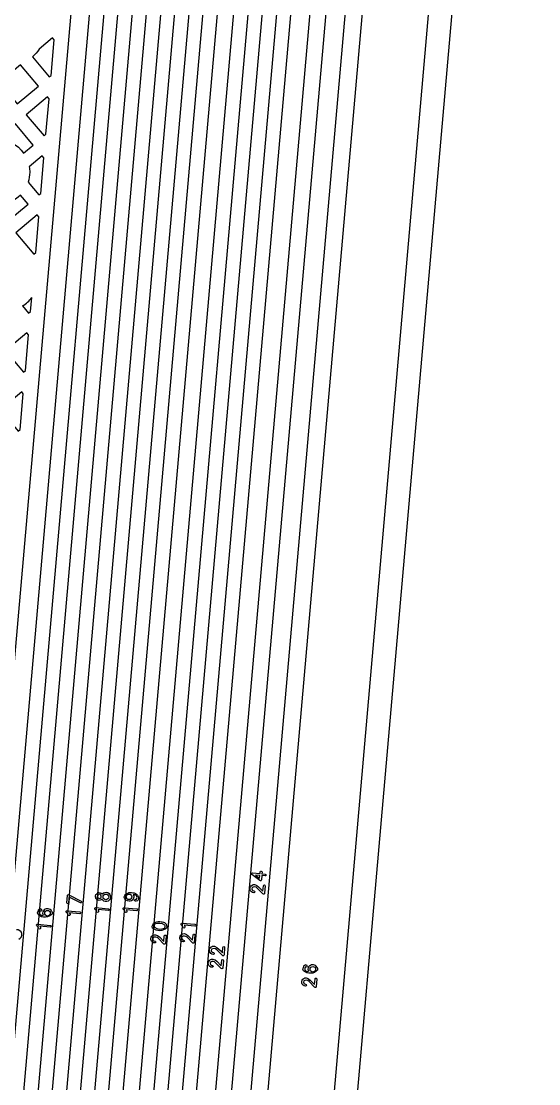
# Model space of a CAD drawing. Extents: x 592 to 965, y 89 to 353.
# Drawn here: x 671.92 to 674.71, y 191.52 to 197.25 of the extents above; entities that cross this region are included whole.
import ezdxf

# ---------------------------------------------------------------- set-up
doc = ezdxf.new("R2010")
doc.units = 0
doc.layers.add('bak_bak_ttr1-bcq8120', color=8, linetype='Continuous')
doc.layers.add('biaozhu1', color=4, linetype='Continuous')

msp = doc.modelspace()

# ---------------------------------------------------------------- linework, layer by layer
at = {"layer": 'bak_bak_ttr1-bcq8120'}
for points in [[(672.2339, 185.3648), (672.24, 186.0312, -0.021921), (672.2436, 186.1156, -0.016001), (672.2439, 186.1179), (673.3267, 198.4935, -0.080307), (673.4195, 198.7838, -0.101185), (673.5465, 198.9439), (673.7317, 199.0993, 0.198892), (673.8605, 199.3465), (674.6794, 208.7077, 0.198951), (674.3614, 209.7159), (674.1086, 210.0173, -0.197129), (674.0163, 210.3137), (674.0217, 210.3758), (673.9325, 210.531)], [(674.2095, 210.5059), (674.0976, 210.3693), (674.0922, 210.307, 0.201222), (674.1706, 210.0618), (674.4198, 209.7649, -0.198945), (674.7554, 208.7011), (673.9364, 199.3399, -0.198476), (673.7813, 199.0414), (673.5952, 198.8852, 0.100956), (673.4875, 198.7494, 0.079892), (673.4023, 198.4837), (672.3194, 186.107, 0.021407), (672.3162, 186.031), (672.3101, 185.3463, 0.093108), (672.7399, 182.931, 0.006371)], [(674.9421, 210.4738), (674.8704, 210.2352), (674.9335, 209.7997, 0.082762), (675.0507, 209.4327, -0.142059), (675.1373, 208.9866), (674.2789, 199.1755, -0.198896), (674.1065, 198.8443), (674.0238, 198.7749, 0.199685), (673.7505, 198.2476), (672.7553, 186.8719, 0.00947), (672.6934, 185.9661), (672.6854, 185.7908, 0.006619), (672.6672, 185.1567, 0.003161), (672.6691, 185.078, -0.010752), (672.6691, 185.0761, -0.010506), (672.6693, 185.0742, 0.062811), (672.9011, 183.7001, -0.015248), (672.9046, 183.6868), (672.9577, 183.4657, 0.06453), (673.5134, 182.0876, -0.15105)], [(672.5656, 185.1566, -0.006619), (672.5838, 185.7935, -0.009763), (672.5838, 185.7952), (672.592, 185.9734, -0.009446), (672.654, 186.8807), (673.6498, 198.2615, -0.198259), (673.959, 198.8531), (674.0416, 198.9225, 0.198509), (674.1777, 199.1844), (675.0365, 209.0003, 0.14043), (674.9603, 209.3863, -0.082759), (674.8329, 209.7851), (674.7698, 210.2207), (674.6331, 210.4302)], [(673.8571, 210.2695), (673.8293, 210.1178, 0.105861), (673.8392, 210.0452, 0.005662), (673.8556, 210.0044, -0.017563), (673.8565, 210.002, 0.073381), (673.8893, 209.949), (674.4049, 209.3346, -0.198907), (674.6029, 208.7068), (673.7893, 199.4083, -0.197474), (673.6437, 199.1304), (673.4591, 198.9755, 0.069681), (673.4154, 198.9272, 0.127401), (673.2436, 198.4393), (672.1676, 186.1405, 0.022673), (672.1635, 186.0432, -0.0028), (672.1634, 185.9437, -0.009724), (672.1634, 185.9426), (672.1574, 185.3114, 0.07177), (672.4263, 183.3888, 0.003315), (672.447, 183.3085), (672.4768, 183.2194, 0.016253), (672.8811, 182.1442, 0.014237)], [(672.0811, 185.3117, -0.004246), (672.0868, 185.7562, -0.022765), (672.0871, 185.7596, -0.017978), (672.087, 185.7622), (672.0873, 186.0429, -0.022698), (672.0916, 186.1472), (673.1681, 198.4504, -0.12635), (673.3522, 198.9698, -0.070436), (673.4107, 199.0344), (673.5951, 199.1891, 0.200192), (673.7139, 199.4195), (674.527, 208.7135, 0.198916), (674.3465, 209.2855), (673.8309, 209.9, -0.078668), (673.7842, 209.9776, -0.003334), (673.7743, 210.0021, -0.024299), (673.7733, 210.0042, 0.147241), (673.6031, 210.2187)], [(674.5781, 210.1968), (674.5595, 209.9558, 0.058875), (674.6434, 209.8024, -0.176555), (674.9351, 208.7157), (674.1071, 199.2512, -0.199013), (673.946, 198.9419), (673.7816, 198.804, 0.093137), (673.7289, 198.7399, 0.103735), (673.5531, 198.1593), (672.5031, 186.1577, 0.01783), (672.4942, 185.9816, -0.014054), (672.4941, 185.9789), (672.488, 185.3452, 0.010784), (672.4914, 185.0666, 0.062661), (672.7298, 183.6519, -0.03397), (672.7313, 183.6452, 0.009612), (672.7849, 183.4225, -0.010239), (672.7854, 183.4208, 0.064527), (673.3584, 182.0004, -0.151028)], [(672.3863, 185.3458), (672.3927, 185.9858, -0.017573), (672.4019, 186.1665), (673.4519, 198.1682, -0.103735), (673.6397, 198.7887, -0.093282), (673.7165, 198.882), (673.8812, 199.0202, 0.198619), (674.0058, 199.2601), (674.8339, 208.7246, 0.177626), (674.5566, 209.7494, -0.07673), (674.4427, 209.9812, 0.092465), (674.3175, 210.1023)], [(672.3185, 198.7969), (671.1747, 185.7231), (671.1787, 185.1363, 0.022884), (671.212, 184.5076, -0.05822), (671.2118, 184.4988), (671.2129, 184.4908, -0.143034), (671.2095, 184.4697), (671.2216, 184.416), (671.2289, 184.3526), (671.2318, 184.255, 0.046165), (671.2445, 184.1537, -0.018599), (671.3643, 183.4829, -0.017697), (671.3645, 183.4804), (671.3834, 183.3459), (671.5574, 182.8839, -0.122738)], [(671.7205, 182.7396), (671.4843, 183.3671, -0.064633), (671.482, 183.3766), (671.4649, 183.4986, 0.018604), (671.3436, 184.177, -0.045202), (671.3336, 184.258), (671.3299, 184.3677), (671.3157, 184.4945, -0.023793), (671.2806, 185.1384), (671.2769, 185.7229), (672.42, 198.788, -0.084557)], [(672.4957, 198.7794), (671.3528, 185.7165), (671.3568, 185.1362, 0.023596), (671.3912, 184.5048, -0.01661), (671.3915, 184.5024), (671.4067, 184.3642), (671.4098, 184.2604, 0.047089), (671.4187, 184.1903, -0.018603), (671.5407, 183.5063), (671.5571, 183.3899), (671.7927, 182.7642)], [(671.7916, 183.0258, -0.045881), (671.5605, 183.8675, 0.008778), (671.4965, 184.1916, -0.017097), (671.4959, 184.194, -0.047086), (671.4856, 184.2783), (671.4822, 184.3818, -0.007935), (671.462, 185.844, -0.018903), (671.462, 185.8467), (671.4585, 186.0497), (672.5642, 198.688, -0.112201)], [(672.6399, 198.679), (671.5344, 186.0435), (671.5382, 185.8463, 0.007949), (671.5584, 184.3839, -0.02028), (671.5594, 184.3686), (671.5618, 184.2778, 0.045411), (671.5705, 184.2103, -0.008887), (671.6357, 183.8794, -0.011523), (671.636, 183.878, 0.045891), (671.864, 183.0497), (671.9476, 182.8271)], [(671.9828, 182.9749), (671.9033, 183.175, -0.039198), (671.8785, 183.2548), (671.82, 183.5129), (671.772, 183.671, -0.051718), (671.7705, 183.6787), (671.764, 183.7293, 0.011831), (671.6968, 184.1671, -0.04185), (671.6237, 184.9558, -0.007589), (671.6294, 185.7649), (671.6253, 186.2084), (672.7159, 198.6734, -0.109035)], [(672.7916, 198.6646), (671.7015, 186.2046, -0.006158), (671.7058, 185.9142, -0.011598), (671.7058, 185.9127), (671.7056, 185.7616, 0.00755), (671.6999, 184.9589, -0.01671), (671.7, 184.9565, 0.042012), (671.7723, 184.1775, -0.01183), (671.8399, 183.7362), (671.8458, 183.6901), (671.8944, 183.5291), (671.9534, 183.2689, 0.036234), (671.9731, 183.2057, -0.018548), (671.9741, 183.2033), (672.0558, 182.9967)], [(672.6873, 181.6262, -0.030149), (671.9327, 183.6668, -0.018673), (671.932, 183.6694, -0.037514), (671.9162, 183.742, -0.023727), (671.9158, 183.7455, -0.014884), (671.9155, 183.7475, 0.011827), (671.8472, 184.1923, -0.007582), (671.8251, 184.3293, -0.011561), (671.8249, 184.3308, -0.003274), (671.8133, 184.4149, -0.018433), (671.813, 184.4176, -0.029497), (671.7764, 184.957, -0.00759), (671.782, 185.7617), (671.7824, 186.2558), (672.8678, 198.6608, -0.198355)], [(672.9433, 198.6498), (671.8585, 186.2511), (671.8582, 185.7614, 0.00759), (671.8525, 184.959, -0.010766), (671.8526, 184.9577, 0.029631), (671.8889, 184.4248, -0.016766), (671.8891, 184.4224, 0.003123), (671.9001, 184.3432, -0.011108), (671.9003, 184.3418, 0.007581), (671.922, 184.2071, -0.011187), (671.9223, 184.2057, -0.011827), (671.9911, 183.7573, -0.021007), (671.9914, 183.7542, -0.012369), (671.9916, 183.7526, 0.03888), (672.0057, 183.6889, -0.018926), (672.0064, 183.6863, 0.030112), (672.757, 181.6569, 0.023636)], [(672.6921, 182.0021, -0.017103), (672.2596, 183.1475), (672.2159, 183.2785, -0.028171), (672.0424, 183.9431, -0.023528), (672.0419, 183.9465, 0.007145), (671.9975, 184.2189, -0.011366), (671.9972, 184.2204, -0.00758), (671.9758, 184.3528, -0.011984), (671.9756, 184.3544, -0.0031), (671.9648, 184.4321, -0.018938), (671.9644, 184.4348, -0.003348), (671.9574, 184.493, -0.012403), (671.9572, 184.4946, -0.00443), (671.9466, 184.6016, -0.011479), (671.9465, 184.6031, -0.018484), (671.9295, 184.9303), (671.9289, 184.9609, -0.007577), (671.9344, 185.7597, -0.011506), (671.9345, 185.7612, -0.009163), (671.9345, 185.7622), (671.935, 186.2058, -0.021842), (671.9392, 186.2989), (673.0169, 198.6167, -0.187863)], [(673.0926, 198.6075), (672.0149, 186.2898, 0.020622), (672.0112, 186.2081, -0.016423), (672.0113, 186.2058), (672.0106, 185.758, 0.007576), (672.0051, 184.9617, -0.01585), (672.0052, 184.9594), (672.0057, 184.9288, 0.018493), (672.0226, 184.6071, 0.004431), (672.0331, 184.5014, -0.010136), (672.0332, 184.5002, 0.003126), (672.0396, 184.4469, -0.016223), (672.04, 184.4446, 0.00326), (672.0512, 184.3638, -0.010722), (672.0514, 184.3625, 0.007583), (672.0725, 184.2323, -0.011575), (672.0727, 184.2308, -0.007134), (672.1174, 183.9567, 0.027995), (672.2876, 183.3045, -0.017324), (672.2885, 183.3021), (672.3328, 183.1689, 0.017099), (672.7636, 182.0286, 0.02755)], [(672.745, 185.2343, -0.006611), (672.7649, 185.8656, -0.006574), (672.7651, 185.8699, 0.019571), (672.7652, 185.8797, -0.045106), (672.7651, 185.9116), (673.844, 198.243, -0.198996)], [(674.1982, 198.212), (673.1205, 185.894, -0.021478), (673.1203, 185.8526, 0.00661), (673.1006, 185.2308, -0.004733), (673.1006, 185.2281, 0.009724), (673.1009, 185.0924, 0.018369), (673.1306, 184.7165, -0.008504), (673.1312, 184.7108, 0.00409), (673.1414, 184.628, -0.004168), (673.1417, 184.6259), (673.147, 184.588, 0.037955), (673.314, 183.8276, -0.016444), (673.325, 183.7857, -0.008125), (673.3263, 183.7804), (673.3756, 183.5744, 0.023048), (673.5216, 183.1037, 0.009854), (673.6236, 182.8449, -0.008348)], [(673.7981, 182.768, -0.043841), (673.4956, 183.6299), (673.4901, 183.6408, -0.016652), (673.4898, 183.6423), (673.4769, 183.6929, -0.078298), (673.4758, 183.7007), (673.4289, 183.8879, -0.038542), (673.268, 184.642), (673.2364, 184.9514, -0.116428), (673.2383, 184.9629), (673.229, 185.0793), (673.2315, 185.1079), (673.2314, 185.11), (673.228, 185.1243, -0.095325), (673.2277, 185.1291), (673.2395, 185.6521, -0.002082), (673.2474, 185.8457), (673.2481, 185.8918), (674.325, 198.2009, -0.198714)]]:
    msp.add_lwpolyline(points, format="xyb", dxfattribs=at)
for points in [[(671.9796, 197.057), (672.0706, 196.9486), (672.0811, 196.9574), (672.0979, 197.1493), (672.0891, 197.1598), (672.0162, 197.0986, -0.07844)], [(671.7887, 196.6126, -0.241143), (671.9325, 196.5378), (671.9844, 196.5813), (671.8882, 196.6961)], [(671.9569, 196.3808), (672.0148, 196.3117), (672.0254, 196.3205), (672.0422, 196.5125), (672.0334, 196.523), (671.9629, 196.4638, -0.041062), (671.9653, 196.4348, -0.077443)], [(671.7644, 196.2585), (671.8417, 196.1664), (671.9565, 196.2627), (671.9155, 196.3115, -0.20378), (671.7875, 196.257, -0.032689)]]:
    msp.add_lwpolyline(points, format="xyb", close=True, dxfattribs=at)
for points in [[(671.8012, 196.9182), (671.8976, 196.8034), (672.0122, 196.8996), (671.9158, 197.0144)], [(671.9465, 196.745), (672.0428, 196.6303), (672.0532, 196.6391), (672.07, 196.8307), (672.0612, 196.8412)], [(671.8907, 196.108), (671.987, 195.9932), (671.9975, 196.002), (672.0143, 196.1938), (672.0054, 196.2043)], [(671.835, 195.4711), (671.9313, 195.3563), (671.9418, 195.3651), (671.9586, 195.5569), (671.9497, 195.5674)], [(671.8071, 195.1526), (671.9033, 195.0379), (671.9139, 195.0468), (671.9307, 195.2385), (671.9219, 195.2489)]]:
    msp.add_lwpolyline(points, close=True, dxfattribs=at)
msp.add_lwpolyline([(671.9271, 195.713), (671.9591, 195.6748), (671.9697, 195.6836), (671.9762, 195.7586)], dxfattribs=at)
msp.add_arc((671.8329, 195.8638), 0.1778, 301.99369, 323.72273, dxfattribs=at)
at = {"layer": 'biaozhu1'}
msp.add_line((673.1842, 192.6415), (673.2068, 192.6248), dxfattribs=at)
for points in [[(673.164, 192.644, -0.763964), (673.1675, 192.653), (673.2089, 192.6493), (673.2098, 192.6586, -1), (673.2197, 192.6577), (673.2189, 192.6485), (673.2372, 192.6469, -1), (673.2363, 192.6369), (673.218, 192.6385), (673.216, 192.6151, -0.591841), (673.208, 192.6114)], [(672.6364, 192.3661), (672.6382, 192.3598, 0.272408), (672.6933, 192.355, 0.312277), (672.6947, 192.3709, 0.272434), (672.6396, 192.3757), (672.6367, 192.3699)]]:
    msp.add_lwpolyline(points, format="xyb", close=True, dxfattribs=at)
msp.add_lwpolyline([(673.2068, 192.6248), (673.2081, 192.6394), (673.1842, 192.6415)], dxfattribs=at)
for points in [[(672.3213, 192.5227, -0.775867), (672.3571, 192.5395, -1.434691), (672.381, 192.4981)], [(672.4745, 192.5249, -0.37884), (672.5223, 192.5457, -0.576904), (672.5494, 192.505, -0.206346), (672.5464, 192.5025), (672.5396, 192.5002)], [(673.1547, 192.5646, -0.684803), (673.1908, 192.5857), (673.201, 192.5786), (673.2241, 192.555)], [(673.1748, 192.5462, -0.325747), (673.1551, 192.5619, -0.138271), (673.1547, 192.5646)], [(673.1655, 192.5736, 0.570463), (673.1757, 192.5562, -1), (673.1748, 192.5462)], [(673.2241, 192.555), (673.2267, 192.584, -1), (673.2366, 192.5831), (673.2331, 192.5433, -0.646517), (673.2246, 192.5402), (673.1942, 192.5712, 0.341729), (673.1655, 192.5736)], [(672.1656, 192.4915), (672.1691, 192.5312, -0.540193), (672.1764, 192.5353), (672.2436, 192.5008, -1), (672.239, 192.4919), (672.1784, 192.523)], [(672.1784, 192.523), (672.1756, 192.4906, -1), (672.1656, 192.4915)], [(672.381, 192.4981, -0.274862), (672.3546, 192.5112, -0.647213), (672.3215, 192.5208, -0.098774), (672.3213, 192.5227)], [(672.3493, 192.5325, 0.611459), (672.3322, 192.5322), (672.3314, 192.5227)], [(672.5247, 192.5347, -0.596368), (672.5022, 192.5004, -0.359621), (672.4747, 192.523, -0.096336), (672.4745, 192.5249)], [(672.5396, 192.5002, -1.487199), (672.5413, 192.5113, 0.775815), (672.5247, 192.5347)], [(672.0877, 192.4318, -0.421906), (672.0108, 192.428), (672.0082, 192.4368, -0.097126), (672.008, 192.4387)], [(672.0229, 192.4592, -1.487199), (672.0211, 192.448, 0.775716), (672.0377, 192.4246)], [(672.1629, 192.4406, -0.702192), (672.167, 192.449), (672.2367, 192.4429, -1), (672.2358, 192.433), (672.1795, 192.4379)], [(672.183, 192.4308, -1.522474), (672.1715, 192.4318), (672.1629, 192.4406)], [(672.1795, 192.4379, -0.068983), (672.1802, 192.4368), (672.183, 192.4308)], [(672.3174, 192.4575, -0.702192), (672.3215, 192.466), (672.3911, 192.4599, -1), (672.3902, 192.4499), (672.334, 192.4549)], [(672.3375, 192.4478, -1.522474), (672.326, 192.4487), (672.3174, 192.4575)], [(672.334, 192.4549, -0.068983), (672.3347, 192.4537), (672.3375, 192.4478)], [(672.4703, 192.4569, -0.702192), (672.4744, 192.4654), (672.544, 192.4593, -1), (672.5432, 192.4493), (672.4869, 192.4542)], [(672.4904, 192.4471, -1.522474), (672.4789, 192.4481), (672.4703, 192.4569)], [(672.4869, 192.4542, -0.068983), (672.4876, 192.4531), (672.4904, 192.4471)], [(672.0036, 192.3678, -0.702192), (672.0076, 192.3763), (672.0773, 192.3702, -1), (672.0764, 192.3602), (672.0201, 192.3652)], [(672.6263, 192.3661, -0.383371), (672.6744, 192.3897, -0.474067), (672.7055, 192.3572)], [(672.7835, 192.3735, -0.702192), (672.7876, 192.382), (672.8573, 192.3759, -1), (672.8564, 192.366), (672.8001, 192.3709)], [(672.0237, 192.3581, -1.522474), (672.0122, 192.359), (672.0036, 192.3678)], [(672.0201, 192.3652, -0.068983), (672.0209, 192.364), (672.0237, 192.3581)], [(672.62, 192.2935, -0.684803), (672.6561, 192.3147), (672.6663, 192.3075), (672.6894, 192.2839)], [(672.7055, 192.3572, -0.403173), (672.629, 192.3555), (672.6265, 192.3642, -0.098341), (672.6263, 192.3661)], [(672.7753, 192.2993, -0.684803), (672.8114, 192.3205), (672.8216, 192.3133), (672.8447, 192.2897)], [(672.8036, 192.3638, -1.52269), (672.7921, 192.3647), (672.7835, 192.3735)], [(672.8447, 192.2897), (672.8472, 192.3187, -1), (672.8572, 192.3179), (672.8537, 192.2781, -0.646517), (672.8452, 192.2749), (672.8148, 192.306, 0.341729), (672.7861, 192.3084)], [(672.8001, 192.3709, -0.069099), (672.8008, 192.3698), (672.8036, 192.3638)], [(672.6401, 192.2752, -0.325747), (672.6204, 192.2908, -0.138271), (672.62, 192.2935)], [(672.6308, 192.3026, 0.570463), (672.641, 192.2851, -1), (672.6401, 192.2752)], [(672.6894, 192.2839), (672.692, 192.3129, -1), (672.7019, 192.3121), (672.6984, 192.2723, -0.646517), (672.6899, 192.2691), (672.6595, 192.3002, 0.341729), (672.6308, 192.3026)], [(672.7954, 192.281, -0.325747), (672.7757, 192.2966, -0.138271), (672.7753, 192.2993)], [(672.7861, 192.3084, 0.570463), (672.7963, 192.2909, -1), (672.7954, 192.281)], [(672.9358, 192.2317, -0.534531), (672.9632, 192.2572, -0.132456), (673.0053, 192.2221)], [(672.956, 192.2134, -0.326013), (672.9363, 192.2291, -0.138271), (672.9358, 192.2317)], [(672.9467, 192.2408, 0.570486), (672.9569, 192.2233, -1), (672.956, 192.2134)], [(673.0053, 192.2221), (673.0078, 192.2512, -1), (673.0178, 192.2503), (673.0143, 192.2105, -0.646517), (673.0057, 192.2074), (672.9753, 192.2384, 0.340967), (672.9467, 192.2408)], [(672.9297, 192.162, -0.684803), (672.9659, 192.1832), (672.9761, 192.176), (672.9992, 192.1524)], [(672.9499, 192.1436, -0.325747), (672.9302, 192.1593, -0.138271), (672.9297, 192.162)], [(672.9406, 192.1711, 0.570463), (672.9508, 192.1536, -1), (672.9499, 192.1436)], [(672.9992, 192.1524), (673.0017, 192.1814, -1), (673.0117, 192.1805), (673.0082, 192.1408, -0.646517), (672.9996, 192.1376), (672.9692, 192.1687, 0.341729), (672.9406, 192.1711)], [(673.4554, 192.1568, -1.487199), (673.4536, 192.1456, 0.775716), (673.4702, 192.1222)], [(673.5202, 192.1294, -0.421906), (673.4432, 192.1256), (673.4407, 192.1344, -0.097126), (673.4405, 192.1363)], [(673.4339, 192.0609, -0.684803), (673.47, 192.0821), (673.4802, 192.0749), (673.5033, 192.0513)], [(673.454, 192.0426, -0.325747), (673.4343, 192.0582, -0.138271), (673.4339, 192.0609)], [(673.4447, 192.07, 0.570463), (673.4549, 192.0525, -1), (673.454, 192.0426)], [(673.5033, 192.0513), (673.5059, 192.0803, -1), (673.5158, 192.0795), (673.5123, 192.0397, -0.646517), (673.5038, 192.0365), (673.4734, 192.0676, 0.341729), (673.4447, 192.07)]]:
    msp.add_lwpolyline(points, format="xyb", dxfattribs=at)
for centre, radius in [((672.3765, 192.5234), 0.0154), ((672.5012, 192.5238), 0.015), ((672.0613, 192.4356), 0.015), ((673.4937, 192.1332), 0.015)]:
    msp.add_circle(centre, radius, dxfattribs=at)
for centre, radius, start, end in [((672.3412, 192.5261), 0.0104, 199.1153, 38.23291), ((672.0277, 192.44), 0.0197, 104.0759, 183.92181), ((672.0583, 192.4357), 0.0233, 85.11408, 208.35529), ((672.0623, 192.4336), 0.0255, 356.00881, 94.56818), ((671.8967, 192.3197), 0.0263, 291.52063, 95.77899), ((673.4602, 192.1376), 0.0197, 104.0759, 183.92181), ((673.4908, 192.1333), 0.0233, 85.11408, 208.35529), ((673.4948, 192.1312), 0.0255, 356.00881, 94.56818)]:
    msp.add_arc(centre, radius, start, end, dxfattribs=at)

doc.saveas('drawing.dxf')
